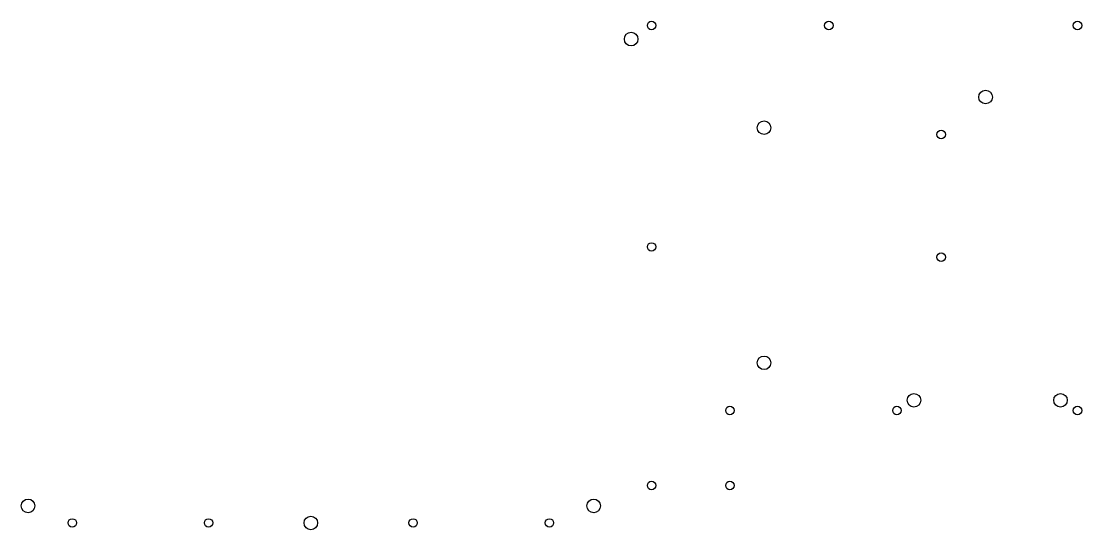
# Model space of a CAD drawing. Header units: millimetres. Extents: x 7 to 318, y 2 to 151.
import ezdxf

# ---------------------------------------------------------------- set-up
doc = ezdxf.new("R2010")
doc.units = ezdxf.units.MM
doc.layers.get('0').update_dxf_attribs({"linetype": 'CONTINUOUS'})

msp = doc.modelspace()

# ---------------------------------------------------------------- linework, layer by layer
for centre, radius in [((192, 150), 1.25), ((244, 150), 1.25), ((317, 150), 1.25), ((186, 146), 2), ((290, 129), 2), ((225, 120), 2), ((277, 118), 1.25), ((192, 85), 1.25), ((277, 82), 1.25), ((225, 51), 2), ((269, 40), 2), ((312, 40), 2), ((215, 37), 1.25), ((264, 37), 1.25), ((317, 37), 1.25), ((192, 15), 1.25), ((215, 15), 1.25), ((9, 9), 2), ((175, 9), 2), ((22, 4), 1.25), ((62, 4), 1.25), ((92, 4), 2), ((122, 4), 1.25), ((162, 4), 1.25)]:
    msp.add_circle(centre, radius)

doc.saveas('drawing.dxf')
